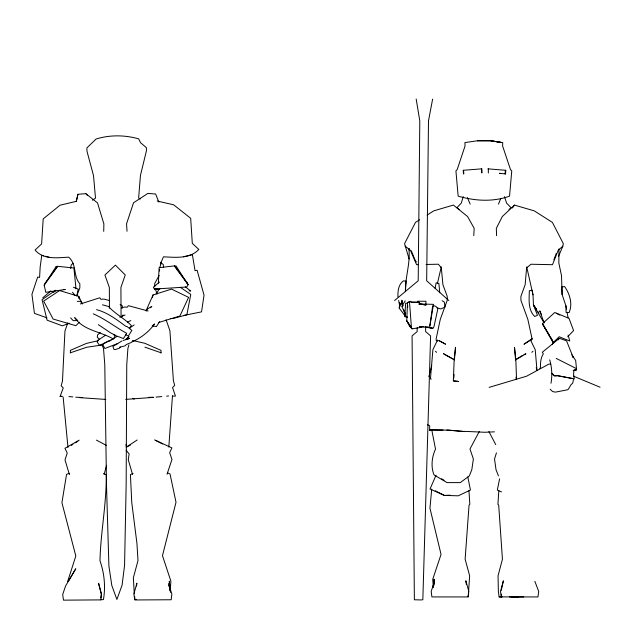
<?xml version="1.0" encoding="UTF-8"?>
<svg xmlns="http://www.w3.org/2000/svg" width="632" height="632" viewBox="0 0 632 632"><rect width="100%" height="100%" fill="white"/><g stroke="black" fill="none" stroke-linecap="round" stroke-linejoin="round"><path stroke-width="0.95" d="M417.191 327.676L417.152 331.595L412.072 335.892L414.371 599.768L420.833 599.942L422.832 599.768L430.605 335.892L425.62 331.595L425.668 326.704M425.889 305.161L425.936 301.243L417.468 301.243M558.98 248.882L558.846 263.133L561.516 275.686L562.109 294.591L565.94 305.872L566.596 309.554M103.719 231.352L103.877 223.87L97.526 202.912L85.818 193.653L77.934 194.293L76.267 201.529M397.947 296.811C397.71 291.147 398.437 284.534 403.342 280.924L406.147 281.058L405.412 291.723C405.096 277.203 410.531 263.378 408.888 248.85M434.034 581.993L434.144 579.181L433.505 585.722M410.934 301.298L407.522 302.491L406.739 320.787L409.615 326.389L412.111 328.845L421.749 327.25M158.379 283.089L159.098 267.684L174.424 265.882L176.075 266.025L188.075 284.677L186.772 287.007L154.358 289.061L153.394 287.22L159.477 282.038M479.261 431.561L469.971 448.981L473.36 458.958L471.828 469.631L469.355 475.896L460.246 482.627L446.998 482.595L434.026 474.924C430.732 466.906 431.798 456.889 435.527 449.107L431.814 430.187L429.562 429.926L429.76 425.802L427.382 424.72M473.771 235.618L474.166 228.334L467.585 216.523L453.413 205.076L433.805 210.843L427.145 215.038M499.604 478.858L497.321 490.053L498.83 490.732L497.913 504.36L498.695 505.087L502.432 559.17L498.04 575.839L498.364 591.362L499.122 596.9L501.966 596.908M168.807 447.053L172.481 395.624M170.269 589.822L170.909 581.219L162.471 555.678L176.012 502.274L170.032 473.984L167.44 472.768M70.452 352.79L70.373 350.341L86.584 343.366L98.545 340.624M453.784 378.141L454.068 374.436M159.469 271.033L159.612 269.272M399.74 302.673L399.282 308.195L405.025 315.858M454.408 359.805L443.593 353.778L454.408 359.805L455.514 347.284L454.163 360.003L453.334 380.899L458.461 381.436M551.009 383.245C552.368 375.447 551.933 367.476 549.721 359.885M431.719 489.026L429.958 508.239L441.049 554.414L432.73 579.323L433.228 585.801M505.41 170.253L505.079 173.895L505.505 173.934L505.837 170.3L487.896 168.847M405.08 312.966L404.78 316.174L407.356 317.414M100.812 597.848L101.246 594.041L98.584 583.281L101.515 594.175L100.851 599.887L63.477 600.155L62.702 594.459L65.602 585.927L75.777 568.753L68.201 581.551M136.536 586.077L136.875 583.139L133.873 594.056L134.829 599.958L171.177 599.76L171.857 594.048L169.076 585.54L170.561 592.034M468.194 596.9L469.655 575.831L465.128 559.162L469.055 505.087L469.837 504.352L468.944 490.724M433.678 585.856L434.279 581.298L432.967 587.681L433.939 583.131L431.198 591.378L431.901 596.916L467.696 596.94L468.114 596.877L468.81 591.339L465.831 580.769L466.369 584.616M432.391 307.816L429.681 326.918M70.658 268.568L71.163 265.037L73.099 263.204M429.934 325.67L433.489 304.348L418.779 303.96L421.441 304.379M122.008 308.353L122.426 305.864L120.12 304.513M435.124 288.35L436.127 282.836L438.885 283.452L439.73 292.711M432.62 99.137L428.496 120.846L426.663 280.774L448.831 300.532M558.459 256.529L562.843 246.101L563.317 243.652L552.423 222.409L534.261 210.867L514.488 205.092L502.322 216.523L496.333 228.342L496.562 235.625M77.001 295.128L78.194 289.108L73.375 287.244M400.198 303.692L399.282 308.195L400.269 304.529M152.423 297.672L153.039 294.954L171.509 289.101L188.613 297.364L179.891 316.008L158.79 322.478M501.247 590.399L503.396 580.776L500.528 591.347L501.208 596.885L537.958 596.94L538.693 591.402L534.854 581.322M77.934 194.293L76.322 201.332L60.032 205.21L43.197 218.87L41.609 243.905L35.076 250.067C43.418 259.878 57.275 257.785 68.635 257.169C77.033 264.16 72.909 275.971 79.845 283.823L79.837 287.884L76.701 295.966M428.859 376.712L431.743 365.644M104.114 474.466L106.603 465.318M463.256 196.655L461.281 203.093L456.968 207.699L459.093 209.484M496.444 452.868L494.524 458.966L496.009 469.639L498.451 475.904M67.624 581.598L75.816 556.002L61.92 502.701L66.542 474.371L69.149 473.305M405.389 314.317L404.78 316.174L405.681 303.107L407.537 303.486M159.746 267.502L161.223 263.031M167.022 474.261L171.959 459.496L169.66 452.686L171.904 447.914L154.619 439.88M437.423 283.42L441.278 266.894M67.79 322.873L64.946 331.042L62.473 381.072L61.162 385.844L63.239 387.914L60.119 396.485L62.07 396.533M402.292 300.65L401.668 302.436L402.876 305.762M553.877 259.792L556.207 253.535M498.451 204.152L500.773 198.456M160.386 264.081L163.459 256.821C175.38 257.366 189.837 259.128 198.827 249.458L192.294 243.344L190.69 218.324L173.634 204.792L157.202 201.039M436.048 475.193L430.029 489.002L444.628 495.543L435.164 490.764M146.079 310.731L153.039 294.954M552.305 344.448L553.103 342.678L559.17 336.745L569.764 341.019L568.136 335.11M432.525 306.875L433.173 305.454L435.993 306.433L437.826 308.93L434.002 326.547L433.11 328.348L425.755 327.281M437.542 340.024L432.904 349.654L430.432 378.955L431.301 379.066M159.122 275.449L154.714 283.539L154.721 286.794M539.831 368.464L540.55 367.168C540.297 362.681 540.826 357.625 543.33 353.802L542.335 352.229L559.375 338.286L566.548 340.861L573.295 357.673L572.292 356.1M129.607 328.577L131.377 325.543C124.314 318.386 115.206 313.97 108.499 306.473L102.487 304.814M405.183 300.856L401.77 306.488L405.475 314.128M146.229 311.007L147.612 308.787L151.83 306.449L150.376 307.792M156.12 294.022L159.667 288.429M159.691 321.625L156.412 326.539L152.122 325.962M558.277 339.898L559.375 338.286M531.085 340.356L532.089 338.934L527.831 319.334L520.918 300.326L520.902 296.392L525.153 284.732L526.59 267.881L531.022 264.239L552.494 264.697L558.127 250.462L562.843 246.101M512.449 207.96L514.488 205.092M121.747 316.94L123.011 314.918M120.333 347L119.322 348.224L115.229 349.583L113.997 349.457L112.899 346.478L121.929 340.956M567.726 336.777L573.587 330.56L569.005 318.354L554.73 312.516L542.414 323.687L553.529 342.473M79.356 322.209L75.872 325.709L53.12 319.042L43.655 301.093L59.582 290.554L78.692 296.345L82.5 303.945M105.663 335.181L98.023 340.182L97.138 341.904L99.461 345.396L111.208 339.984M132.238 341.478L133.297 340.514L131.622 342.323L126.313 344.543L125.168 345.799L119.543 347.276M531.828 352.34L532.974 351.305M53.633 292.355L55.814 290.42M508.989 209.492L511.019 207.707L506.588 203.101L504.486 196.663M42.747 297.846L50.892 290.839M100.275 332.566L97.612 334.857L97.273 337.291L99.469 339.321M394.581 300.524L418.202 280.774L419.798 120.941L416.172 98.979M152.746 325.472L154.611 323.995C148.923 331.65 141.299 337.82 132.515 341.58M55.663 290.238L42.052 299.671L47.1 320.179L62.315 325.828L69.22 323.252M129.568 328.055L134.166 324.935M92.438 200.218L95.503 198.179L93.512 175.633L86.971 151.206L86.892 147.912L96.048 139.024C109.81 134.774 124.844 134.908 138.661 138.866L140.581 142.706L146.419 147.698L146.395 150.985L140.438 175.459L138.645 198.021L140.162 199.025M109.699 340.853L116.849 336.485M126.037 444.241L126.329 447.14L137.191 439.975M419.656 219.754L415.493 222.377L404.567 243.62L409.133 259.009M71.25 445.378L72.885 444.359M75.334 442.819L77.791 441.286M515.396 359.877L522.388 355.508M125.673 339.384L129.039 336.738L127.253 338.049L127.15 339.171L129.465 338.428L123.145 340.498M79.182 440.164L64.954 448.309L67.245 453.065L65.001 459.891L69.417 474.624M126.329 447.14L130.626 444.873M159.967 288.658L158.253 289.495L154.358 289.061L157.068 288.437M112.093 339.582L112.733 339.273M117.742 343.516L104.873 348.493L102.961 345.088L103.688 343.713L108.198 341.122L110 340.743M127.372 322.083L130.816 320.606M133.107 473.502L130.413 474.593L131.764 502.566L136.954 543.552L137.997 560.576L133.344 577.83L134.284 593.756M119.78 317.122L125.049 315.028M523.944 354.536L525.958 353.794L515.578 359.821L514.495 347.292L515.854 360.019L516.518 379.058M70.176 352.861L86.679 347.26L102.345 344.946M80.311 303.984L99.84 297.775L100.93 299.331L103.806 299.078L109.289 300.469M407.522 302.491L409.497 301.883L419.063 302.278L420.525 303.945L425.873 304.972M489.129 387.377L526.63 376.19L548.963 364.056L550.756 364.064M121.786 307.776L124.472 307.041L127.348 307.176L128.328 305.667L148.141 311.007M128.92 344.93L127.917 348.295L126.755 364.704L126.155 484.728L124.567 565.371L122.063 585.256L116.888 599.436L111.817 585.524L108.894 565.901L106.492 484.799L104.786 364.79L103.498 348.382L102.013 345.033M160.86 352.917L161.089 350.389L144.807 343.295L133.739 340.743M183.454 256.75L192.049 254.759M183.549 315.487L201.545 311.876L204.041 295.16L197.113 270.275L195.043 270.646L192.341 254.412M573.872 370.202L575.539 369.878L573.824 370.312L573.619 374.326L574.306 378.971M60.119 396.485L62.07 396.185M481.521 168.886L481.837 172.963L481.821 168.839L463.209 170.292L463.533 173.926M573.161 370.565L576.629 370.115L575.665 360.43L571.81 354.789M556.579 375.724L554.146 375.827L551.878 373.299L554.809 375.89L557.693 375.748L572.292 378.481L557.463 375.645M156.009 397.078L161.824 396.564M166.666 396.138L168.61 395.964M125.713 399.385L153.71 397.37M423.954 326.531L419.451 326.791L429.902 327.605M100.591 599.752L103.443 599.594C105.694 586.504 104.304 573.24 99.982 560.718C100.646 531.931 106.634 503.538 106.239 474.679L103.569 473.447M450.055 495.156L445.181 495.417L458.216 495.82L470.453 490.045L467.806 476.994M494.461 431.838L484.878 432.272L464.67 431.348M172.544 396.177L175.451 396.059L172.552 387.511L174.661 385.425L173.405 380.662L169.897 330.655L166.09 319.792M77.294 301.385L80.501 301.282L81.884 303.55M148.378 397.386L153.134 397.228M170.261 318.56L173.089 318.473L186.867 314.799L190.777 294.433L180.215 287.252M477.452 140.762L464.923 142.595L465.026 146.055L457.189 169.566L455.925 170.893L458.153 196.133C474.98 201 492.849 202.161 509.542 196.141L511.762 170.901L510.498 169.581L502.622 146.063L502.709 142.603L490.709 140.762L477.452 140.762L490.709 140.762L501.121 142.453L490.835 140.778M63.319 289.527L65.294 289.48L45.804 292.308L44.193 285.206L44.998 283.357L57.615 266.317L73.92 268L76.006 288.887M418.463 264.626L416.575 264.666L410.484 250.438L405.065 246.069M426.039 264.468L438.347 264.216L441.341 267.857L442.921 284.716L447.235 296.376L447.243 300.311L440.291 319.31L436.127 338.918L436.127 340.332L437.549 341.043M411.369 302.42L419.063 302.278M499.122 596.9L501.697 596.9L501.358 594.127M509.534 596.924L518.098 596.924M511.367 596.924L518.082 596.924M514.266 596.932L523.715 596.924M432.288 430.234L429.562 429.926L443.024 430.044M446.863 430.076L464.402 431.545L449.218 430.155L429.562 429.926M501.208 596.885L501.697 596.9M82.523 397.544L75.729 397.18M105.828 399.424L79.751 397.647M68.896 396.564L72.799 396.912M407.569 317.082L405.649 316.901L403.658 309.664M499.912 173.342L499.485 173.294L505.505 173.934M453.571 380.922L458.674 381.459M135.003 599.476L136.299 599.626M189.094 290.823L190.69 291.036L185.295 286.817M423.219 304.656L424.996 304.932M425.486 326.807L432.399 328.15L427.746 326.989M43.632 255.802L41.775 255.32L40.164 266.965L39.595 277.432L37.659 277.077L31.932 294.362L34.428 313.361L46.95 317.849M45.488 256.284L49.193 257.248M572.734 378.473L573.39 378.655L573.437 379.603L572.734 383.111L570.925 384.841L568.247 389.359L567.204 389.865L555.528 392.117L552.613 391.595L550.18 389.209M437.36 307.895L440.844 308.961L444.999 307.073L444.359 302.135L442.131 300.682M96.522 309.664C107.559 312.516 116.802 319.697 125.752 326.294L127.15 326.602L131.859 330.425L128.335 336.05L125.784 334.849M144.918 347.181L161.2 352.83M132.736 398.5L134.229 399.061M573.437 376.135L600.068 387.226M113.807 334.913L123.438 338.547L126.684 333.325C115.38 327.178 105.189 318.97 93.228 313.812M498.83 490.732L501.539 491.909M556.223 358.399L576.06 368.448M155.709 440.488L162.693 443.988M96.427 440.125L106.453 445.434M556.358 313.243L559.794 315.084M441.665 478.764L444.075 480.296M160.536 262.272L163.364 264.697L163.435 267.636M435.472 351.281L436.562 352.324M85.818 193.653L87.651 195.612M70.658 317.872L73.178 320.645L77.768 320.558L74.655 317.627C83.59 330.686 100.725 331.389 113.507 339.108L115.356 335.284L110.647 332.89L98.379 324.658M72.483 292.253L74.924 295.231M126.131 450.229L129.141 453.958L128.28 459.756L132.523 474.363M411.456 328.032L412.111 328.845L406.739 320.787L411.456 328.032L409.497 301.883M536.718 309.885L533.471 305.003L537.469 315.36L534.625 316.45C527.831 309.569 529.142 299.521 529.34 290.76L532.12 290.262L533.005 294.852L533.471 305.003L536.268 308.756M537.808 311.513L538.891 313.14M416.401 261.996L414.947 259.76L411.313 250.817M549.508 335.458L542.414 323.687L553.103 342.678M550.519 337.14L552.044 339.668M533.471 305.003L544.01 322.723M488.876 431.561L495.749 444.628M530.517 340.04L535.217 349.67L536.995 370.502M541.387 314.396L539.76 310.873L544.097 322.841M467.364 197.634L470.176 204.144M526.709 266.909L533.005 294.852M402.797 305.169L402.047 303.352L402.892 306.093M158.853 202.129L155.63 194.008L147.849 193.424L133.526 202.777L126.558 223.783L127.024 231.265M155.433 289.393L157.194 293.872M79.498 299.094L78.692 296.345L78.937 298.249M401.92 303.344L402.663 306.054M536.236 367.508L536.718 369.357M401.715 300.168L402.434 303.613L399.361 304.166L398.65 300.484M170.601 592.01L168.87 583.557L169.953 590.004M567.086 312.311L568.065 317.833M134.648 596.616L134.885 598.528M409.086 248.36L409.26 249.995M170.182 589.838L169.305 581.179L169.566 585.975M63.137 396.999L67.98 447.424M463.509 170.245L463.833 173.879M516.02 377.233L516.162 379.082M407.616 305.454L407.735 307.255M169.668 587.894L169.771 589.814M562.109 294.591L561.888 286.889L564.653 286.565C569.811 294.093 572.892 303.779 569.1 312.595L566.074 312.319L565.94 305.872M488.323 168.886L488.354 173.002M121.068 316.98L120.925 287.402L125.255 274.952L115.395 265.124L104.904 275.031L109.344 287.449L109.447 308.155M56.153 266.467L44.193 285.206L57.615 266.317L56.153 266.467M532.089 338.934L524.102 344.148L532.089 338.934M445.481 344.132L438.869 340.53L445.481 344.132M187.112 282.828L174.424 265.882L188.075 284.677L187.112 282.828"/></g></svg>
